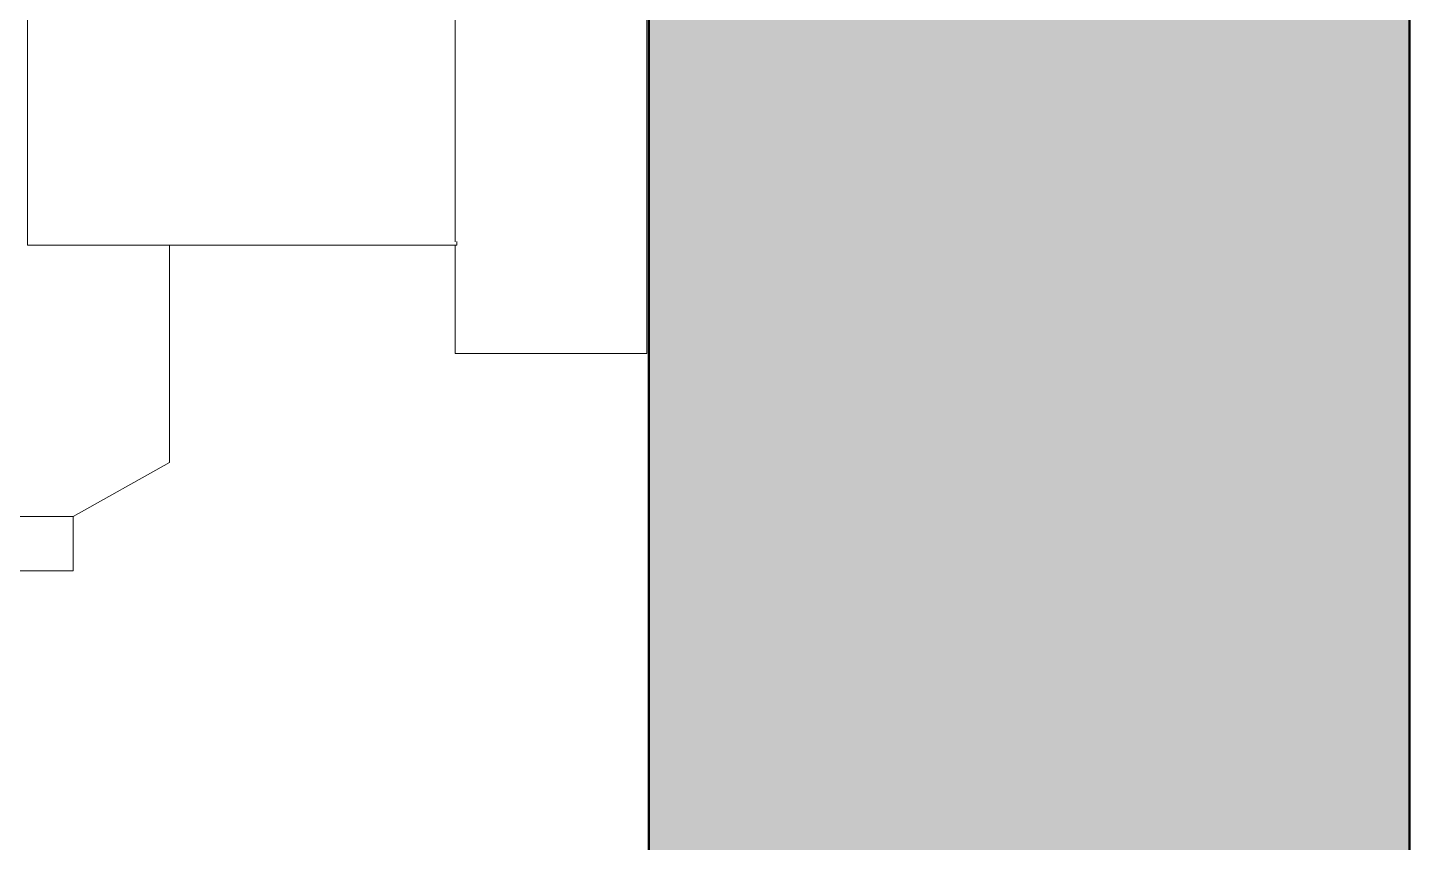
# Model space of a CAD drawing. Header units: millimetres. Extents: x -46169 to 135069, y -86316 to 18123.
# Drawn here: x 115678.1 to 115859.8, y -80975.9 to -80868.8 of the extents above; entities that cross this region are included whole.
import ezdxf

# ---------------------------------------------------------------- set-up
doc = ezdxf.new("R2010")
doc.units = ezdxf.units.MM
doc.header["$MEASUREMENT"] = 0
doc.linetypes.add('Wipeout_Contour', pattern=[1000, 0, -1000])
doc.layers.add('New_A-25-M_Wall_Int', color=7, linetype='Continuous')
doc.layers.add('New_A-35-M_FFE_Sanitary', color=7, linetype='Continuous')
for name, color, linetype, lineweight, true_color in [('New_A-25-M_Wall_Int_Pen_No__107', 7, 'Continuous', 15, 0xa6a6a6), ('New_A-25-M_Wall_Int_Pen_No__27', 7, 'Continuous', 50, 0x2a2a2a), ('New_A-35-M_FFE_Sanitary_Pen_No__75', 7, 'Continuous', 20, 0x606060)]:
    doc.layers.add(name, color=color, linetype=linetype, lineweight=lineweight, true_color=true_color)

# ---------------------------------------------------------------- blocks, each defined once
blk = doc.blocks.new('Section Elem_65_3', base_point=(188935.42, -81480.18))
at = {"layer": 'New_A-25-M_Wall_Int_Pen_No__107', "linetype": 'Continuous', "lineweight": 0, "true_color": 0xd2d2d2}
blk.add_hatch(color=254, dxfattribs=at).paths.add_polyline_path([(115759.8, -79210.22), (115759.8, -81480.18), (115859.8, -81480.18), (115859.8, -79210.22)])
at = {"layer": 'New_A-25-M_Wall_Int_Pen_No__27', "linetype": 'Continuous'}
for p, q in [((115759.8, -79210.22), (115759.8, -81480.18)), ((115859.8, -79210.22), (115859.8, -81480.18))]:
    blk.add_line(p, q, dxfattribs=at)
blk = doc.blocks.new('Section Elem_148_3', base_point=(188935.42, -81480.18))
at = {"color": 254, "linetype": 'Wipeout_Contour', "lineweight": 0, "ltscale": 1129657.670408315}
blk.add_wipeout([(115734.3, -80897.33), (115734.3, -80904.47), (115759.51, -80904.47), (115759.51, -80868.76), (115734.3, -80868.76), (115734.3, -80896.88), (115734.56, -80896.88), (115734.56, -80897.33)], dxfattribs=at).dxf.layer = 'New_A-35-M_FFE_Sanitary'
at = {"layer": 'New_A-35-M_FFE_Sanitary_Pen_No__75', "linetype": 'Continuous'}
blk.add_line((115759.51, -80840.18), (115759.51, -80868.76), dxfattribs=at)
at = {"color": 254, "linetype": 'Wipeout_Contour', "lineweight": 0, "ltscale": 4233909.213372911}
blk.add_wipeout([(115678.1, -80897.33), (115734.56, -80897.33), (115734.56, -80896.88), (115734.3, -80896.88), (115734.3, -80837.85), (115734.3, -80810.18), (115699.55, -80810.18), (115697.82, -80810), (115696.14, -80809.52), (115696.13, -80809.52), (115694.56, -80808.76), (115693.15, -80807.73), (115691.94, -80806.48), (115690.97, -80805.03), (115690.26, -80803.44), (115689.83, -80801.75), (115689.71, -80800.01), (115689.9, -80798.28), (115690.38, -80796.6), (115691.14, -80795.03), (115692.16, -80793.62), (115693.42, -80792.41), (115694.86, -80791.44), (115694.88, -80791.44), (115696.47, -80790.73), (115698.16, -80790.31), (115699.9, -80790.19), (115734.3, -80790.19), (115734.3, -80783.04), (115678.1, -80783.04)], dxfattribs=at).dxf.layer = 'New_A-35-M_FFE_Sanitary'
at = {"color": 254, "linetype": 'Wipeout_Contour', "lineweight": 0, "ltscale": 564885.219299}
blk.add_wipeout([(115734.3, -80911.61), (115759.51, -80911.61), (115759.51, -80904.47), (115734.3, -80904.47)], dxfattribs=at).dxf.layer = 'New_A-35-M_FFE_Sanitary'
at = {"layer": 'New_A-35-M_FFE_Sanitary_Pen_No__75', "linetype": 'Continuous'}
for p, q in [((115734.3, -80840.18), (115734.3, -80868.76)), ((115734.3, -80868.76), (115734.3, -80896.91)), ((115759.51, -80868.76), (115759.51, -80904.47)), ((115734.56, -80897.33), (115734.56, -80896.85)), ((115734.3, -80897.33), (115734.3, -80904.47)), ((115734.3, -80904.47), (115734.3, -80911.61)), ((115759.51, -80904.47), (115759.51, -80911.61)), ((115759.51, -80911.61), (115734.3, -80911.61))]:
    blk.add_line(p, q, dxfattribs=at)
at = {"color": 254, "linetype": 'Wipeout_Contour', "lineweight": 0, "ltscale": 564597.598683}
blk.add_wipeout([(115678.1, -80897.11), (115661.63, -80868.76), (115668.66, -80897.33), (115678.1, -80897.33)], dxfattribs=at).dxf.layer = 'New_A-35-M_FFE_Sanitary'
at = {"color": 254, "linetype": 'Wipeout_Contour', "lineweight": 0, "ltscale": 423471.806786}
blk.add_wipeout([(115668.66, -80897.33), (115657.73, -80897.33), (115682.7, -80925.9)], dxfattribs=at).dxf.layer = 'New_A-35-M_FFE_Sanitary'
at = {"color": 254, "linetype": 'Wipeout_Contour', "lineweight": 0, "ltscale": 423495.505218}
blk.add_wipeout([(115682.7, -80925.9), (115657.73, -80897.33), (115677.23, -80925.9)], dxfattribs=at).dxf.layer = 'New_A-35-M_FFE_Sanitary'
at = {"color": 254, "linetype": 'Wipeout_Contour', "lineweight": 0, "ltscale": 423492.471292}
blk.add_wipeout([(115668.66, -80897.33), (115687.48, -80925.9), (115678.23, -80897.33)], dxfattribs=at).dxf.layer = 'New_A-35-M_FFE_Sanitary'
at = {"color": 254, "linetype": 'Wipeout_Contour', "lineweight": 0, "ltscale": 423512.885274}
blk.add_wipeout([(115687.48, -80925.9), (115668.66, -80897.33), (115682.7, -80925.9)], dxfattribs=at).dxf.layer = 'New_A-35-M_FFE_Sanitary'
at = {"color": 254, "linetype": 'Wipeout_Contour', "lineweight": 0, "ltscale": 423509.907024}
blk.add_wipeout([(115686.09, -80897.33), (115678.23, -80897.33), (115691.41, -80925.9)], dxfattribs=at).dxf.layer = 'New_A-35-M_FFE_Sanitary'
at = {"color": 254, "linetype": 'Wipeout_Contour', "lineweight": 0, "ltscale": 423527.911849}
blk.add_wipeout([(115691.41, -80925.9), (115678.23, -80897.33), (115687.48, -80925.9)], dxfattribs=at).dxf.layer = 'New_A-35-M_FFE_Sanitary'
at = {"layer": 'New_A-35-M_FFE_Sanitary_Pen_No__75', "linetype": 'Continuous'}
blk.add_line((115678.1, -80897.33), (115678.1, -80783.04), dxfattribs=at)
at = {"color": 254, "linetype": 'Wipeout_Contour', "lineweight": 0, "ltscale": 423523.432431}
blk.add_wipeout([(115686.09, -80897.33), (115694.33, -80925.9), (115691.93, -80897.33)], dxfattribs=at).dxf.layer = 'New_A-35-M_FFE_Sanitary'
at = {"color": 254, "linetype": 'Wipeout_Contour', "lineweight": 0, "ltscale": 423530.556144}
blk.add_wipeout([(115677.23, -80925.9), (115675.66, -80933.04), (115682.7, -80925.9)], dxfattribs=at).dxf.layer = 'New_A-35-M_FFE_Sanitary'
at = {"color": 254, "linetype": 'Wipeout_Contour', "lineweight": 0, "ltscale": 423540.009914}
blk.add_wipeout([(115686.09, -80897.33), (115691.41, -80925.9), (115694.33, -80925.9)], dxfattribs=at).dxf.layer = 'New_A-35-M_FFE_Sanitary'
at = {"color": 254, "linetype": 'Wipeout_Contour', "lineweight": 0, "ltscale": 423532.517035}
blk.add_wipeout([(115695.52, -80897.33), (115691.93, -80897.33), (115696.13, -80925.9)], dxfattribs=at).dxf.layer = 'New_A-35-M_FFE_Sanitary'
at = {"color": 254, "linetype": 'Wipeout_Contour', "lineweight": 0, "ltscale": 423541.108603}
blk.add_wipeout([(115682.7, -80925.9), (115678.53, -80933.04), (115687.48, -80925.9)], dxfattribs=at).dxf.layer = 'New_A-35-M_FFE_Sanitary'
at = {"color": 254, "linetype": 'Wipeout_Contour', "lineweight": 0, "ltscale": 423548.720954}
blk.add_wipeout([(115696.13, -80925.9), (115691.93, -80897.33), (115694.33, -80925.9)], dxfattribs=at).dxf.layer = 'New_A-35-M_FFE_Sanitary'
at = {"color": 254, "linetype": 'Wipeout_Contour', "lineweight": 0, "ltscale": 423536.137618}
blk.add_wipeout([(115682.7, -80925.9), (115675.66, -80933.04), (115678.53, -80933.04)], dxfattribs=at).dxf.layer = 'New_A-35-M_FFE_Sanitary'
at = {"color": 254, "linetype": 'Wipeout_Contour', "lineweight": 0, "ltscale": 423536.837862}
blk.add_wipeout([(115695.52, -80897.33), (115696.74, -80925.9), (115696.74, -80897.33)], dxfattribs=at).dxf.layer = 'New_A-35-M_FFE_Sanitary'
at = {"color": 254, "linetype": 'Wipeout_Contour', "lineweight": 0, "ltscale": 423550.049211}
blk.add_wipeout([(115687.48, -80925.9), (115680.89, -80933.04), (115691.41, -80925.9)], dxfattribs=at).dxf.layer = 'New_A-35-M_FFE_Sanitary'
at = {"color": 254, "linetype": 'Wipeout_Contour', "lineweight": 0, "ltscale": 423553.69754}
blk.add_wipeout([(115695.52, -80897.33), (115696.13, -80925.9), (115696.74, -80925.9)], dxfattribs=at).dxf.layer = 'New_A-35-M_FFE_Sanitary'
at = {"color": 254, "linetype": 'Wipeout_Contour', "lineweight": 0, "ltscale": 423544.460927}
blk.add_wipeout([(115687.48, -80925.9), (115678.53, -80933.04), (115680.89, -80933.04)], dxfattribs=at).dxf.layer = 'New_A-35-M_FFE_Sanitary'
at = {"layer": 'New_A-35-M_FFE_Sanitary_Pen_No__75', "linetype": 'Continuous'}
blk.add_line((115734.56, -80897.33), (115678.1, -80897.33), dxfattribs=at)
at = {"color": 254, "linetype": 'Wipeout_Contour', "lineweight": 0, "ltscale": 564740.699015}
blk.add_wipeout([(115682.67, -80933.01), (115682.71, -80933), (115694.33, -80925.9), (115691.41, -80925.9)], dxfattribs=at).dxf.layer = 'New_A-35-M_FFE_Sanitary'
at = {"color": 254, "linetype": 'Wipeout_Contour', "lineweight": 0, "ltscale": 423551.124014}
blk.add_wipeout([(115680.89, -80933.04), (115682.64, -80933.04), (115691.41, -80925.9)], dxfattribs=at).dxf.layer = 'New_A-35-M_FFE_Sanitary'
at = {"color": 254, "linetype": 'Wipeout_Contour', "lineweight": 0, "ltscale": 423561.656176}
blk.add_wipeout([(115683.72, -80933.04), (115696.13, -80925.9), (115694.33, -80925.9)], dxfattribs=at).dxf.layer = 'New_A-35-M_FFE_Sanitary'
at = {"color": 254, "linetype": 'Wipeout_Contour', "lineweight": 0, "ltscale": 564740.722545}
blk.add_wipeout([(115694.13, -80926.02), (115682.64, -80933.04), (115683.72, -80933.04), (115685.19, -80932.05)], dxfattribs=at).dxf.layer = 'New_A-35-M_FFE_Sanitary'
at = {"color": 254, "linetype": 'Wipeout_Contour', "lineweight": 0, "ltscale": 423563.845494}
blk.add_wipeout([(115696.13, -80925.9), (115684.08, -80933.04), (115696.74, -80925.9)], dxfattribs=at).dxf.layer = 'New_A-35-M_FFE_Sanitary'
at = {"color": 254, "linetype": 'Wipeout_Contour', "lineweight": 0, "ltscale": 423548.897785}
blk.add_wipeout([(115682.64, -80933.04), (115682.71, -80933), (115682.67, -80933.01)], dxfattribs=at).dxf.layer = 'New_A-35-M_FFE_Sanitary'
at = {"color": 254, "linetype": 'Wipeout_Contour', "lineweight": 0, "ltscale": 423558.598968}
blk.add_wipeout([(115696.13, -80925.9), (115683.72, -80933.04), (115684.08, -80933.04)], dxfattribs=at).dxf.layer = 'New_A-35-M_FFE_Sanitary'
at = {"layer": 'New_A-35-M_FFE_Sanitary_Pen_No__75', "linetype": 'Continuous'}
blk.add_line((115696.74, -80897.33), (115696.74, -80925.9), dxfattribs=at)
at = {"color": 254, "linetype": 'Wipeout_Contour', "lineweight": 0, "ltscale": 564747.991383}
blk.add_wipeout([(115687.67, -80930.38), (115687.69, -80930.37), (115694.33, -80925.9), (115694.13, -80926.02)], dxfattribs=at).dxf.layer = 'New_A-35-M_FFE_Sanitary'
at = {"color": 254, "linetype": 'Wipeout_Contour', "lineweight": 0, "ltscale": 564744.185873}
blk.add_wipeout([(115684.08, -80940.18), (115684.08, -80933.04), (115683.72, -80933.04), (115683.72, -80940.18)], dxfattribs=at).dxf.layer = 'New_A-35-M_FFE_Sanitary'
at = {"color": 254, "linetype": 'Wipeout_Contour', "lineweight": 0, "ltscale": 423554.945109}
blk.add_wipeout([(115687.67, -80930.38), (115685.19, -80932.05), (115687.69, -80930.37)], dxfattribs=at).dxf.layer = 'New_A-35-M_FFE_Sanitary'
at = {"color": 254, "linetype": 'Wipeout_Contour', "lineweight": 0, "ltscale": 564741.82437}
blk.add_wipeout([(115683.72, -80940.18), (115683.72, -80933.04), (115682.64, -80933.04), (115682.64, -80940.18)], dxfattribs=at).dxf.layer = 'New_A-35-M_FFE_Sanitary'
at = {"layer": 'New_A-35-M_FFE_Sanitary_Pen_No__75', "linetype": 'Continuous'}
for p, q in [((115696.74, -80925.9), (115684.08, -80933.04)), ((115683.72, -80933.04), (115684.08, -80933.04)), ((115684.08, -80940.18), (115684.08, -80933.04)), ((115684.08, -80940.18), (115683.72, -80940.18))]:
    blk.add_line(p, q, dxfattribs=at)
at = {"color": 254, "linetype": 'Wipeout_Contour', "lineweight": 0, "ltscale": 564737.191246}
blk.add_wipeout([(115682.64, -80933.04), (115680.89, -80933.04), (115680.89, -80940.18), (115682.64, -80940.18)], dxfattribs=at).dxf.layer = 'New_A-35-M_FFE_Sanitary'
at = {"layer": 'New_A-35-M_FFE_Sanitary_Pen_No__75', "linetype": 'Continuous'}
for p, q in [((115682.64, -80933.04), (115683.72, -80933.04)), ((115683.72, -80940.18), (115682.64, -80940.18))]:
    blk.add_line(p, q, dxfattribs=at)
at = {"color": 254, "linetype": 'Wipeout_Contour', "lineweight": 0, "ltscale": 564730.464206}
blk.add_wipeout([(115680.89, -80940.18), (115680.89, -80933.04), (115678.53, -80933.04), (115678.53, -80940.18)], dxfattribs=at).dxf.layer = 'New_A-35-M_FFE_Sanitary'
at = {"layer": 'New_A-35-M_FFE_Sanitary_Pen_No__75', "linetype": 'Continuous'}
for p, q in [((115680.89, -80933.04), (115682.64, -80933.04)), ((115682.64, -80940.18), (115680.89, -80940.18))]:
    blk.add_line(p, q, dxfattribs=at)
at = {"color": 254, "linetype": 'Wipeout_Contour', "lineweight": 0, "ltscale": 564721.901542}
blk.add_wipeout([(115678.53, -80940.18), (115678.53, -80933.04), (115675.66, -80933.04), (115675.66, -80940.18)], dxfattribs=at).dxf.layer = 'New_A-35-M_FFE_Sanitary'
at = {"layer": 'New_A-35-M_FFE_Sanitary_Pen_No__75', "linetype": 'Continuous'}
for p, q in [((115675.66, -80933.04), (115678.53, -80933.04)), ((115678.53, -80933.04), (115680.89, -80933.04)), ((115678.53, -80940.18), (115675.66, -80940.18)), ((115680.89, -80940.18), (115678.53, -80940.18))]:
    blk.add_line(p, q, dxfattribs=at)

msp = doc.modelspace()

# ---------------------------------------------------------------- block references
at = {"layer": 'New_A-25-M_Wall_Int'}
msp.add_blockref('Section Elem_65_3', (188935.42, -81480.18), dxfattribs=at)

# ---------------------------------------------------------------- next in the draw order: block references
at = {"layer": 'New_A-35-M_FFE_Sanitary'}
msp.add_blockref('Section Elem_148_3', (188935.42, -81480.18), dxfattribs=at)

doc.saveas('drawing.dxf')
